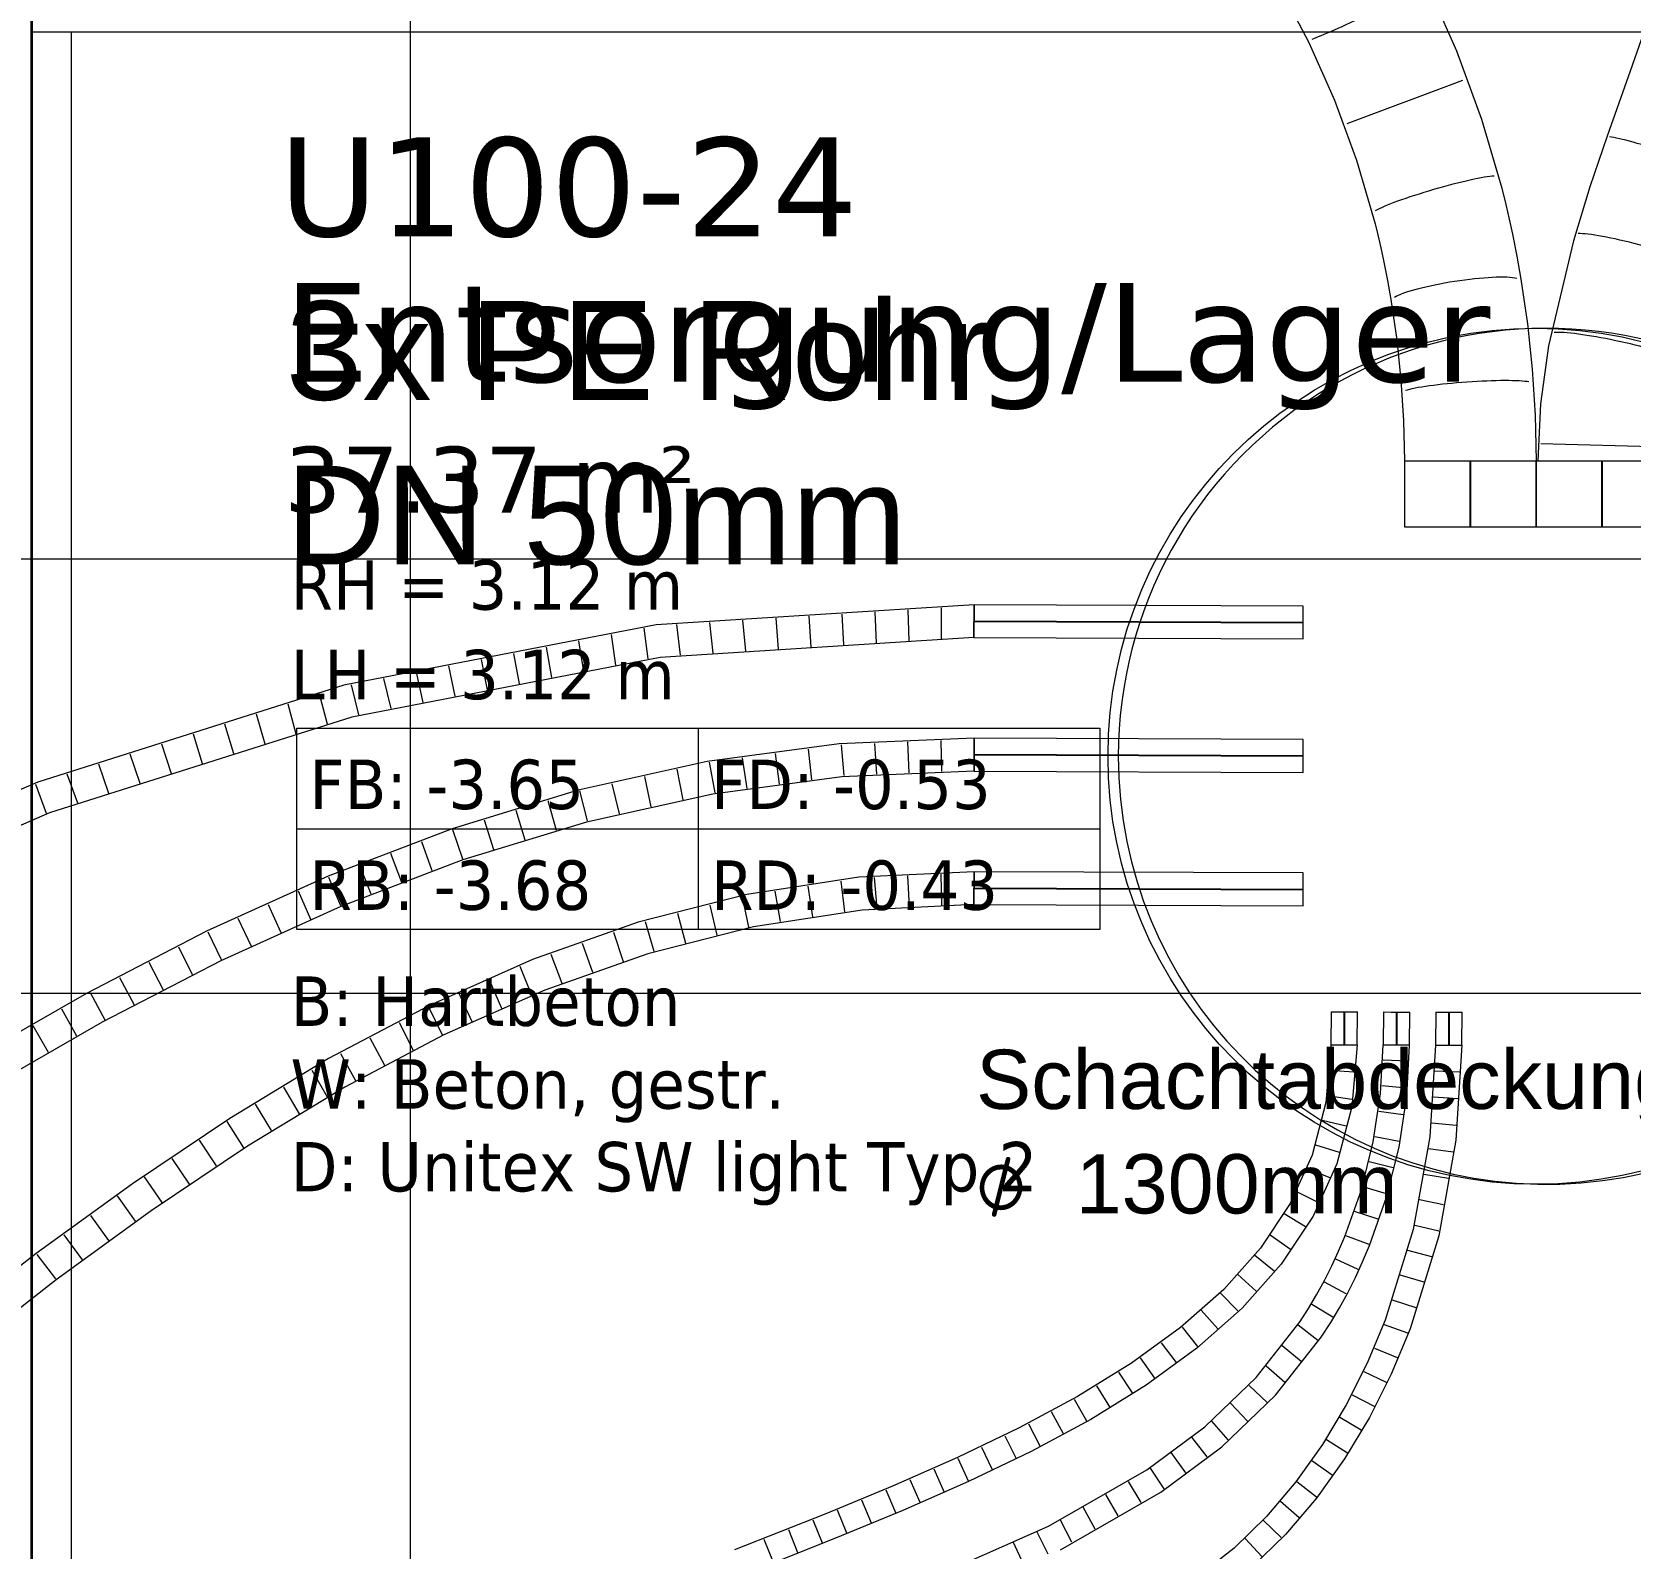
# Model space of a CAD drawing. Extents: x -1907 to 937, y -179 to 966.
# Drawn here: x -510.76 to -462.22, y 264.7 to 310.75 of the extents above; entities that cross this region are included whole.
import ezdxf
from ezdxf.lldxf.tags import DXFTag

# ---------------------------------------------------------------- set-up
doc = ezdxf.new("R2010")
doc.units = 0
doc.layers.get('0').update_dxf_attribs({"lineweight": 13})
for name, color, linetype, lineweight in [('A-AREA-____-IDEN', 7, 'Continuous', 5), ('A-DETL-____-HDLN', 7, '_Verdeckte Linien_', 9), ('A-FLOR-____-OTLN', 7, 'Continuous', 9), ('A-FLOR-____-OVHD', 7, 'Strichpunkt - Fein', 9), ('A-GENM-____-OTLN', 7, 'Continuous', 9), ('A-WALL-____-MCUT', 7, 'Continuous', 35), ('S-GRID-____-OTLN', 7, 'Continuous', 5), ('Text', 7, 'Continuous', 5)]:
    doc.layers.add(name, color=color, linetype=linetype, lineweight=lineweight)
doc.layers.add('EL01_WAN_Röhre Boden', color=7, linetype='Continuous', lineweight=13, true_color=0xff6666)
doc.layers.add('EL01_WAN_Röhre Boden Typ', color=1, linetype='Continuous', lineweight=13, true_color=0xff0000)
doc.styles.get("Standard").update_dxf_attribs({"font": 'arial.ttf'})
tags = doc.linetypes.add('_Rasterlinie_', pattern=[0.375, 0.2, -0.05, 0.075, -0.05]).pattern_tags.tags
tags[10:11] = [DXFTag(74, 4), DXFTag(75, 0), DXFTag(340, '0'), DXFTag(46, 1.0), DXFTag(50, 0.0), DXFTag(44, 0.0), DXFTag(45, 0.0)]
tags[8:9] = [DXFTag(74, 4), DXFTag(75, 0), DXFTag(340, '0'), DXFTag(46, 1.0), DXFTag(50, 0.0), DXFTag(44, 0.0), DXFTag(45, 0.0)]
tags[6:7] = [DXFTag(74, 4), DXFTag(75, 0), DXFTag(340, '0'), DXFTag(46, 1.0), DXFTag(50, 0.0), DXFTag(44, 0.0), DXFTag(45, 0.0)]
tags[4:5] = [DXFTag(74, 4), DXFTag(75, 0), DXFTag(340, '0'), DXFTag(46, 1.0), DXFTag(50, 0.0), DXFTag(44, 0.0), DXFTag(45, 0.0)]
tags = doc.linetypes.add('_Verdeckte Linien_', pattern=[0.15, 0.1, -0.05]).pattern_tags.tags
tags[6:7] = [DXFTag(74, 4), DXFTag(75, 0), DXFTag(340, '0'), DXFTag(46, 1.0), DXFTag(50, 0.0), DXFTag(44, 0.0), DXFTag(45, 0.0)]
tags[4:5] = [DXFTag(74, 4), DXFTag(75, 0), DXFTag(340, '0'), DXFTag(46, 1.0), DXFTag(50, 0.0), DXFTag(44, 0.0), DXFTag(45, 0.0)]
tags = doc.linetypes.add('ACAD_ISO03W100', pattern=[30, 12, -18]).pattern_tags.tags
tags[6:7] = [DXFTag(74, 4), DXFTag(75, 0), DXFTag(340, '0'), DXFTag(46, 0.0), DXFTag(50, 0.0), DXFTag(44, 0.0), DXFTag(45, 0.0)]
tags[4:5] = [DXFTag(74, 4), DXFTag(75, 0), DXFTag(340, '0'), DXFTag(46, 0.0), DXFTag(50, 0.0), DXFTag(44, 0.0), DXFTag(45, 0.0)]
tags = doc.linetypes.add('Strichpunkt - Fein', pattern=[0.2, 0.1, -0.05, 0, -0.05]).pattern_tags.tags
tags[10:11] = [DXFTag(74, 4), DXFTag(75, 0), DXFTag(340, '0'), DXFTag(46, 1.0), DXFTag(50, 0.0), DXFTag(44, 0.0), DXFTag(45, 0.0)]
tags[8:9] = [DXFTag(74, 4), DXFTag(75, 0), DXFTag(340, '0'), DXFTag(46, 1.0), DXFTag(50, 0.0), DXFTag(44, 0.0), DXFTag(45, 0.0)]
tags[6:7] = [DXFTag(74, 4), DXFTag(75, 0), DXFTag(340, '0'), DXFTag(46, 1.0), DXFTag(50, 0.0), DXFTag(44, 0.0), DXFTag(45, 0.0)]
tags[4:5] = [DXFTag(74, 4), DXFTag(75, 0), DXFTag(340, '0'), DXFTag(46, 1.0), DXFTag(50, 0.0), DXFTag(44, 0.0), DXFTag(45, 0.0)]
tags = doc.linetypes.add('STRICHPUNKT2', pattern=[12.7, 6.35, -3.175, 0, -3.175]).pattern_tags.tags
tags[10:11] = [DXFTag(74, 4), DXFTag(75, 0), DXFTag(340, '0'), DXFTag(46, 0.0), DXFTag(50, 0.0), DXFTag(44, 0.0), DXFTag(45, 0.0)]
tags[8:9] = [DXFTag(74, 4), DXFTag(75, 0), DXFTag(340, '0'), DXFTag(46, 0.0), DXFTag(50, 0.0), DXFTag(44, 0.0), DXFTag(45, 0.0)]
tags[6:7] = [DXFTag(74, 4), DXFTag(75, 0), DXFTag(340, '0'), DXFTag(46, 0.0), DXFTag(50, 0.0), DXFTag(44, 0.0), DXFTag(45, 0.0)]
tags[4:5] = [DXFTag(74, 4), DXFTag(75, 0), DXFTag(340, '0'), DXFTag(46, 0.0), DXFTag(50, 0.0), DXFTag(44, 0.0), DXFTag(45, 0.0)]

# ---------------------------------------------------------------- blocks, each defined once
blk = doc.blocks.new('Referenz-A0UJ2810XE', base_point=(-1920.131, -159.413))
at = {"layer": 'A-AREA-____-IDEN', "color": 0, "linetype": 'Continuous', "ltscale": 0.13}
for p, q in [((-502.72, 289.606), (-478.32, 289.606)), ((-502.72, 283.483), (-502.72, 289.606)), ((-490.52, 289.606), (-490.52, 283.483)), ((-478.32, 289.606), (-478.32, 283.483)), ((-502.72, 286.544), (-478.32, 286.544)), ((-478.32, 283.483), (-502.72, 283.483))]:
    blk.add_line(p, q, dxfattribs=at)
at = {"layer": 'A-DETL-____-HDLN', "color": 0, "linetype": '_Verdeckte Linien_', "ltscale": 0.13}
blk.add_line((-537.761, 294.75), (-312.661, 294.75), dxfattribs=at)
at = {"layer": 'A-FLOR-____-OTLN', "color": 0, "linetype": 'Continuous', "ltscale": 0.13}
for major_axis, end_param in [((5.51, 11.774), 2.008507), ((-13, 0), 3.103011)]:
    blk.add_ellipse((-464.761, 288.75), major_axis=major_axis, ratio=1, start_param=0, end_param=end_param, dxfattribs=at)
at = {"layer": 'A-FLOR-____-OVHD', "color": 0, "linetype": 'Strichpunkt - Fein', "ltscale": 0.13}
blk.add_line((-509.561, 225.85), (-509.561, 310.75), dxfattribs=at)
at = {"layer": 'A-GENM-____-OTLN', "color": 0, "linetype": 'Continuous', "ltscale": 0.13}
for major_axis, end_param in [((5.51, 11.774), 2.008507), ((-13, 0), 3.103011)]:
    blk.add_ellipse((-464.761, 288.75), major_axis=major_axis, ratio=1, start_param=0, end_param=end_param, dxfattribs=at)
at = {"layer": 'A-WALL-____-MCUT', "color": 0, "linetype": 'Continuous', "ltscale": 0.35}
blk.add_line((-510.761, 224.65), (-510.761, 314.75), dxfattribs=at)
at = {"layer": 'A-WALL-____-MCUT', "color": 0, "linetype": 'Continuous', "lineweight": 9, "ltscale": 0.13}
blk.add_line((-510.761, 310.75), (-337.661, 310.75), dxfattribs=at)
at = {"layer": 'S-GRID-____-OTLN', "color": 0, "linetype": '_Rasterlinie_', "ltscale": 0.13}
for p, q in [((-499.261, 186.65), (-499.261, 950.472)), ((-944.261, 281.55), (300.929, 281.55))]:
    blk.add_line(p, q, dxfattribs=at)
at = {"layer": 'A-AREA-____-IDEN', "color": 0, "linetype": 'Continuous', "ltscale": 0.13, "attachment_point": 1}
for s, insert, char_height in [('{\\fVerdana;U100-24}', (-503.257, 307.546), 3), ('{\\fVerdana;Entsorgung/Lager}', (-503.114, 303.123), 3), ('{\\fVerdana;37.37 m²}', (-503.105, 298.153), 2), ('{\\W0.9;\\fVerdana;RH = 3.12 m}', (-502.906, 294.704), 1.5), ('{\\W0.9;\\fVerdana;LH = 3.12 m}', (-502.906, 291.983), 1.5), ('{\\W0.9;\\fVerdana;FB: -3.65}', (-502.33, 288.647), 1.5), ('{\\W0.9;\\fVerdana;FD: -0.53}', (-490.13, 288.647), 1.5), ('{\\W0.9;\\fVerdana;RB: -3.68}', (-502.33, 285.585), 1.5), ('{\\W0.9;\\fVerdana;RD: -0.43}', (-490.13, 285.585), 1.5), ('{\\W0.9;\\fVerdana;B: Hartbeton}', (-502.906, 282.061), 1.5), ('{\\W0.9;\\fVerdana;W: Beton, gestr.}', (-502.906, 279.547), 1.5), ('{\\W0.9;\\fVerdana;D: Unitex SW light Typ 2}', (-502.906, 277.034), 1.5)]:
    blk.add_mtext(s, dxfattribs=dict(at, insert=insert, char_height=char_height))
at = {"layer": 'Text', "color": 0, "linetype": 'Continuous', "ltscale": 0.13, "char_height": 1.8, "attachment_point": 1}
for s, insert in [('{\\fArial;Schachtabdeckung}', (-482.082, 279.837)), ('{\\fSegoe UI Symbol;⌀}', (-482.082, 276.662)), ('{\\fArial;1300mm}', (-479.059, 276.662))]:
    blk.add_mtext(s, dxfattribs=dict(at, insert=insert))
blk = doc.blocks.new('Wickelfalzrohr-A0UJ281WXE', base_point=(-482.144, 288.259))
at = {"color": 0, "linetype": 'ByBlock', "lineweight": -2, "ltscale": 0.13}
for p, q in [((-482.143, 288.592), (-482.142, 289.006)), ((-482.142, 289.006), (-482.14, 289.299)), ((-472.141, 289.259), (-482.14, 289.299)), ((-472.143, 288.552), (-472.142, 288.966)), ((-472.142, 288.966), (-472.141, 289.259)), ((-482.144, 288.299), (-482.143, 288.592)), ((-472.145, 288.259), (-472.143, 288.552)), ((-482.144, 288.299), (-472.145, 288.259))]:
    blk.add_line(p, q, dxfattribs=at)
at = {"color": 0, "linetype": 'STRICHPUNKT2', "lineweight": 25, "ltscale": 0.25}
blk.add_line((-482.142, 288.799), (-472.143, 288.759), dxfattribs=at)
blk = doc.blocks.new('Wickelfalzrohr-A0UJ283IXE', base_point=(-469.712, 279.979))
at = {"color": 0, "linetype": 'ByBlock', "lineweight": -2, "ltscale": 0.13}
for p, q in [((-469.708, 280.982), (-469.712, 279.982)), ((-469.708, 280.982), (-469.474, 280.981)), ((-469.474, 280.981), (-469.143, 280.98)), ((-469.143, 280.98), (-468.908, 280.979)), ((-468.912, 279.979), (-468.908, 280.979)), ((-469.712, 279.982), (-469.478, 279.981)), ((-469.478, 279.981), (-469.147, 279.98)), ((-469.147, 279.98), (-468.912, 279.979))]:
    blk.add_line(p, q, dxfattribs=at)
at = {"color": 0, "linetype": 'STRICHPUNKT2', "lineweight": 25, "ltscale": 0.25}
blk.add_line((-469.308, 280.981), (-469.312, 279.981), dxfattribs=at)
blk = doc.blocks.new('Flexrohr-A0UJ283MXE', base_point=(-582.746, 248.43))
at = {"color": 0, "linetype": 'ByBlock', "lineweight": -2, "ltscale": 0.13}
for p, q in [((-482.142, 293.352), (-491.802, 292.742)), ((-483.146, 293.259), (-483.137, 292.319)), ((-482.142, 293.352), (-482.146, 292.353)), ((-491.802, 292.742), (-501.291, 290.908)), ((-491.182, 292.751), (-491.07, 291.818)), ((-490.177, 292.815), (-490.079, 291.88)), ((-489.173, 292.879), (-489.087, 291.943)), ((-488.168, 292.942), (-488.095, 292.005)), ((-487.164, 293.006), (-487.104, 292.068)), ((-486.16, 293.069), (-486.112, 292.131)), ((-485.155, 293.133), (-485.121, 292.193)), ((-484.151, 293.196), (-484.129, 292.256)), ((-494.155, 292.257), (-494.008, 291.329)), ((-493.167, 292.448), (-493.032, 291.518)), ((-492.179, 292.638), (-492.056, 291.706)), ((-482.146, 292.353), (-491.675, 291.75)), ((-496.13, 291.876), (-495.96, 290.951)), ((-495.143, 292.066), (-494.984, 291.14)), ((-491.675, 291.75), (-501.045, 289.939)), ((-499.093, 291.303), (-498.888, 290.385)), ((-498.106, 291.494), (-497.912, 290.574)), ((-497.118, 291.685), (-496.936, 290.763)), ((-501.291, 290.908), (-510.583, 287.966)), ((-501.069, 290.92), (-500.84, 290.009)), ((-500.081, 291.112), (-499.864, 290.197)), ((-502.992, 290.338), (-502.742, 289.432)), ((-502.034, 290.642), (-501.794, 289.733)), ((-501.045, 289.939), (-510.232, 287.03)), ((-503.95, 290.035), (-503.69, 289.132)), ((-505.867, 289.428), (-505.587, 288.531)), ((-504.909, 289.732), (-504.639, 288.831)), ((-506.826, 289.125), (-506.535, 288.231)), ((-508.743, 288.518), (-508.432, 287.631)), ((-507.784, 288.821), (-507.484, 287.931)), ((-510.583, 287.966), (-519.652, 284.032)), ((-510.656, 287.902), (-510.325, 287.022)), ((-509.701, 288.214), (-509.38, 287.331)), ((-510.232, 287.03), (-519.213, 283.134))]:
    blk.add_line(p, q, dxfattribs=at)
blk = doc.blocks.new('Flexrohr-A0UJ283WXE', base_point=(-588.316, 238.43))
at = {"color": 0, "linetype": 'ByBlock', "lineweight": -2, "ltscale": 0.13}
for p, q in [((-485.644, 285.073), (-489.042, 284.551)), ((-482.142, 285.244), (-485.644, 285.073)), ((-485.181, 285.066), (-485.1, 284.13)), ((-484.168, 285.116), (-484.115, 284.177)), ((-483.155, 285.165), (-483.13, 284.226)), ((-482.142, 285.244), (-482.146, 284.244)), ((-489.042, 284.551), (-492.342, 283.708)), ((-489.191, 284.482), (-488.999, 283.561)), ((-488.192, 284.651), (-488.028, 283.726)), ((-487.19, 284.806), (-487.053, 283.876)), ((-486.188, 284.959), (-486.079, 284.026)), ((-490.173, 284.231), (-489.956, 283.317)), ((-485.544, 284.078), (-488.842, 283.571)), ((-482.146, 284.244), (-485.544, 284.078)), ((-492.342, 283.708), (-495.553, 282.575)), ((-492.136, 283.729), (-491.868, 282.828)), ((-488.842, 283.571), (-492.051, 282.751)), ((-491.155, 283.98), (-490.912, 283.072)), ((-494.05, 283.074), (-493.737, 282.188)), ((-493.096, 283.41), (-492.805, 282.516)), ((-495.553, 282.575), (-498.685, 281.184)), ((-492.051, 282.751), (-495.183, 281.646)), ((-495.004, 282.737), (-494.669, 281.859)), ((-495.945, 282.369), (-495.589, 281.498)), ((-495.183, 281.646), (-498.248, 280.285)), ((-496.868, 281.959), (-496.493, 281.097)), ((-498.685, 281.184), (-501.749, 279.565)), ((-498.713, 281.136), (-498.301, 280.291)), ((-497.791, 281.549), (-497.398, 280.695)), ((-499.605, 280.665), (-499.178, 279.827)), ((-498.248, 280.285), (-501.256, 278.695)), ((-500.497, 280.193), (-500.054, 279.364)), ((-501.388, 279.722), (-500.931, 278.901)), ((-501.749, 279.565), (-504.753, 277.749)), ((-502.262, 279.22), (-501.791, 278.407)), ((-501.256, 278.695), (-504.215, 276.906)), ((-503.124, 278.699), (-502.641, 277.893)), ((-503.985, 278.178), (-503.491, 277.379)), ((-504.753, 277.749), (-507.709, 275.766)), ((-504.844, 277.652), (-504.337, 276.86)), ((-504.215, 276.906), (-507.136, 274.947)), ((-505.679, 277.092), (-505.163, 276.306)), ((-506.514, 276.532), (-505.989, 275.752)), ((-507.709, 275.766), (-510.629, 273.644)), ((-507.349, 275.972), (-506.814, 275.198)), ((-508.171, 275.393), (-507.628, 274.626)), ((-507.136, 274.947), (-510.025, 272.847)), ((-508.984, 274.802), (-508.433, 274.041)), ((-509.797, 274.212), (-509.238, 273.456)), ((-510.629, 273.644), (-514.954, 270.274)), ((-510.61, 273.621), (-510.042, 272.872)), ((-510.025, 272.847), (-514.33, 269.492))]:
    blk.add_line(p, q, dxfattribs=at)
blk = doc.blocks.new('Wickelfalzrohr-A0UJ283YXE', base_point=(-482.146, 292.312))
at = {"color": 0, "linetype": 'ByBlock', "lineweight": -2, "ltscale": 0.13}
for p, q in [((-482.143, 293.06), (-482.142, 293.352)), ((-472.142, 293.312), (-482.142, 293.352)), ((-472.143, 293.019), (-472.142, 293.312)), ((-482.145, 292.645), (-482.143, 293.06)), ((-472.145, 292.605), (-472.143, 293.019)), ((-482.146, 292.353), (-482.145, 292.645)), ((-482.146, 292.353), (-472.146, 292.312)), ((-472.146, 292.312), (-472.145, 292.605))]:
    blk.add_line(p, q, dxfattribs=at)
at = {"color": 0, "linetype": 'STRICHPUNKT2', "lineweight": 25, "ltscale": 0.25}
blk.add_line((-482.144, 292.853), (-472.144, 292.812), dxfattribs=at)
blk = doc.blocks.new('Wickelfalzrohr-A0UJ285EXE', base_point=(-471.302, 279.986))
at = {"color": 0, "linetype": 'ByBlock', "lineweight": -2, "ltscale": 0.13}
for p, q in [((-471.298, 280.989), (-471.302, 279.989)), ((-471.298, 280.989), (-471.064, 280.988)), ((-471.064, 280.988), (-470.733, 280.987)), ((-470.733, 280.987), (-470.498, 280.986)), ((-470.502, 279.986), (-470.498, 280.986)), ((-471.302, 279.989), (-471.068, 279.988)), ((-471.068, 279.988), (-470.737, 279.987)), ((-470.737, 279.987), (-470.502, 279.986))]:
    blk.add_line(p, q, dxfattribs=at)
at = {"color": 0, "linetype": 'STRICHPUNKT2', "lineweight": 25, "ltscale": 0.25}
blk.add_line((-470.898, 280.987), (-470.902, 279.987), dxfattribs=at)
blk = doc.blocks.new('Flexrohr-A0UJ285WXE', base_point=(-507.085, 230.886))
at = {"color": 0, "linetype": 'ByBlock', "lineweight": -2, "ltscale": 0.13}
for p, q in [((-468.122, 279.976), (-468.297, 277.186)), ((-468.122, 279.976), (-467.322, 279.973)), ((-467.322, 279.973), (-467.503, 277.09)), ((-468.148, 279.19), (-467.396, 279.162)), ((-468.197, 278.404), (-467.447, 278.351)), ((-468.246, 277.618), (-467.498, 277.54)), ((-468.297, 277.186), (-468.804, 274.377)), ((-468.336, 276.837), (-467.591, 276.735)), ((-467.503, 277.09), (-468.027, 274.187)), ((-468.476, 276.061), (-467.735, 275.935)), ((-468.616, 275.286), (-467.879, 275.136)), ((-468.804, 274.377), (-469.653, 271.623)), ((-468.755, 274.511), (-468.024, 274.337)), ((-468.027, 274.187), (-468.896, 271.363)), ((-468.972, 273.752), (-468.245, 273.559)), ((-469.205, 272.996), (-468.483, 272.785)), ((-469.438, 272.241), (-468.722, 272.011)), ((-469.653, 271.623), (-470.199, 270.318)), ((-469.682, 271.492), (-468.973, 271.241)), ((-468.896, 271.363), (-469.472, 269.984)), ((-469.983, 270.773), (-469.289, 270.483)), ((-470.199, 270.318), (-470.835, 269.051)), ((-470.302, 270.06), (-469.623, 269.736)), ((-469.472, 269.984), (-470.134, 268.666)), ((-470.835, 269.051), (-471.558, 267.845)), ((-470.654, 269.358), (-469.989, 269.008)), ((-471.034, 268.673), (-470.384, 268.295)), ((-470.134, 268.666), (-470.889, 267.407)), ((-471.437, 268), (-470.803, 267.595)), ((-471.558, 267.845), (-472.367, 266.71)), ((-471.879, 267.354), (-471.264, 266.921)), ((-470.889, 267.407), (-471.736, 266.218)), ((-472.367, 266.71), (-473.263, 265.658)), ((-472.333, 266.717), (-471.739, 266.256)), ((-472.838, 266.121), (-472.268, 265.631)), ((-471.736, 266.218), (-472.679, 265.112)), ((-473.263, 265.658), (-474.243, 264.701)), ((-472.679, 265.112), (-473.721, 264.095)), ((-473.354, 265.537), (-472.81, 265.017)), ((-474.243, 264.701), (-475.681, 263.578)), ((-473.91, 264.994), (-473.4, 264.442))]:
    blk.add_line(p, q, dxfattribs=at)
blk = doc.blocks.new('Wickelfalzrohr-A0UJ286IXE', base_point=(-468.122, 279.973))
at = {"color": 0, "linetype": 'ByBlock', "lineweight": -2, "ltscale": 0.13}
for p, q in [((-468.118, 280.976), (-468.122, 279.976)), ((-468.118, 280.976), (-467.884, 280.975)), ((-467.884, 280.975), (-467.552, 280.974)), ((-467.552, 280.974), (-467.318, 280.973)), ((-467.322, 279.973), (-467.318, 280.973)), ((-468.122, 279.976), (-467.888, 279.975)), ((-467.888, 279.975), (-467.556, 279.974)), ((-467.556, 279.974), (-467.322, 279.973))]:
    blk.add_line(p, q, dxfattribs=at)
at = {"color": 0, "linetype": 'STRICHPUNKT2', "lineweight": 25, "ltscale": 0.25}
blk.add_line((-467.718, 280.974), (-467.722, 279.974), dxfattribs=at)
blk = doc.blocks.new('Wickelfalzrohr-A0UJ287KXE', base_point=(-482.146, 284.204))
at = {"color": 0, "linetype": 'ByBlock', "lineweight": -2, "ltscale": 0.13}
for p, q in [((-482.143, 284.952), (-482.142, 285.244)), ((-472.142, 285.204), (-482.142, 285.244)), ((-472.143, 284.911), (-472.142, 285.204)), ((-482.146, 284.244), (-482.145, 284.537)), ((-482.145, 284.537), (-482.143, 284.952)), ((-472.146, 284.204), (-472.145, 284.497)), ((-472.145, 284.497), (-472.143, 284.911)), ((-482.146, 284.244), (-472.146, 284.204))]:
    blk.add_line(p, q, dxfattribs=at)
at = {"color": 0, "linetype": 'STRICHPUNKT2', "lineweight": 25, "ltscale": 0.25}
blk.add_line((-482.144, 284.744), (-472.144, 284.704), dxfattribs=at)
blk = doc.blocks.new('Flexrohr-A0UJ289QXE', base_point=(-508.8, 230.892))
at = {"color": 0, "linetype": 'ByBlock', "lineweight": -2, "ltscale": 0.13}
for p, q in [((-469.792, 278.511), (-469.712, 279.982)), ((-468.912, 279.979), (-469.712, 279.982)), ((-468.996, 278.429), (-468.912, 279.979)), ((-468.962, 279.489), (-469.714, 279.515)), ((-469.007, 278.671), (-469.756, 278.736)), ((-470.015, 277.038), (-469.792, 278.511)), ((-469.231, 276.881), (-468.996, 278.429)), ((-469.106, 277.858), (-469.851, 277.962)), ((-470.378, 275.585), (-470.015, 277.038)), ((-469.229, 277.049), (-469.968, 277.189)), ((-469.612, 275.355), (-469.231, 276.881)), ((-469.412, 276.252), (-470.143, 276.428)), ((-470.879, 274.163), (-470.378, 275.585)), ((-469.611, 275.458), (-470.332, 275.67)), ((-470.129, 273.885), (-469.612, 275.355)), ((-469.872, 274.688), (-470.585, 274.925)), ((-471.069, 273.717), (-470.879, 274.163)), ((-470.141, 273.922), (-470.847, 274.182)), ((-470.338, 273.392), (-470.129, 273.885)), ((-471.278, 273.268), (-471.069, 273.717)), ((-470.472, 273.16), (-471.154, 273.477)), ((-470.558, 272.919), (-470.338, 273.392)), ((-471.736, 272.396), (-471.5, 272.827)), ((-471.5, 272.827), (-471.278, 273.268)), ((-470.792, 272.455), (-470.558, 272.919)), ((-471.986, 271.975), (-471.736, 272.396)), ((-470.836, 272.426), (-471.5, 272.778)), ((-471.041, 272), (-470.792, 272.455)), ((-472.235, 271.584), (-471.986, 271.975)), ((-471.24, 271.712), (-471.884, 272.1)), ((-471.305, 271.555), (-471.041, 272)), ((-473.574, 269.876), (-472.235, 271.584)), ((-471.701, 271.008), (-472.298, 271.465)), ((-471.597, 271.102), (-471.305, 271.555)), ((-472.981, 269.339), (-471.597, 271.102)), ((-472.202, 270.369), (-472.784, 270.845)), ((-472.704, 269.73), (-473.27, 270.225)), ((-475.134, 268.385), (-473.574, 269.876)), ((-473.242, 269.122), (-473.789, 269.638)), ((-474.618, 267.774), (-472.981, 269.339)), ((-473.833, 268.556), (-474.355, 269.098)), ((-474.425, 267.991), (-474.92, 268.557)), ((-476.894, 267.072), (-475.134, 268.385)), ((-475.058, 267.475), (-475.525, 268.064)), ((-476.464, 266.398), (-474.618, 267.774)), ((-475.713, 266.986), (-476.152, 267.597)), ((-479.88, 265.363), (-476.894, 267.072)), ((-476.369, 266.498), (-476.779, 267.129)), ((-477.064, 266.082), (-477.455, 266.724)), ((-479.52, 264.648), (-476.464, 266.398)), ((-477.765, 265.68), (-478.142, 266.331)), ((-478.467, 265.278), (-478.829, 265.937)), ((-483.153, 263.917), (-479.88, 265.363)), ((-479.889, 264.511), (-480.221, 265.186)), ((-479.169, 264.876), (-479.516, 265.544)), ((-480.627, 264.185), (-480.947, 264.866))]:
    blk.add_line(p, q, dxfattribs=at)
blk = doc.blocks.new('Flexrohr-A0UJ289WXE', base_point=(-510.335, 230.898))
at = {"color": 0, "linetype": 'ByBlock', "lineweight": -2, "ltscale": 0.13}
for p, q in [((-471.302, 279.989), (-471.453, 278.238)), ((-471.302, 279.989), (-470.502, 279.986)), ((-470.502, 279.986), (-470.664, 278.104)), ((-471.346, 279.219), (-470.596, 279.161)), ((-471.453, 278.238), (-471.873, 276.637)), ((-471.411, 278.449), (-470.667, 278.337)), ((-471.571, 277.697), (-470.838, 277.528)), ((-470.664, 278.104), (-471.119, 276.369)), ((-471.766, 276.952), (-471.049, 276.726)), ((-471.873, 276.637), (-472.543, 275.167)), ((-472.032, 276.233), (-471.335, 275.95)), ((-471.119, 276.369), (-471.844, 274.778)), ((-472.351, 275.532), (-471.679, 275.195)), ((-472.543, 275.167), (-473.444, 273.812)), ((-471.844, 274.778), (-472.811, 273.323)), ((-472.721, 274.857), (-472.076, 274.47)), ((-473.444, 273.812), (-474.56, 272.558)), ((-473.149, 274.214), (-472.534, 273.782)), ((-472.811, 273.323), (-473.996, 271.991)), ((-473.609, 273.592), (-473.023, 273.12)), ((-474.126, 273.011), (-473.57, 272.505)), ((-474.56, 272.558), (-475.872, 271.394)), ((-474.655, 272.442), (-474.129, 271.904)), ((-473.996, 271.991), (-475.371, 270.771)), ((-475.241, 271.923), (-474.741, 271.361)), ((-475.872, 271.394), (-477.358, 270.312)), ((-475.825, 271.404), (-475.353, 270.819)), ((-476.458, 270.938), (-476.008, 270.336)), ((-477.093, 270.475), (-476.666, 269.856)), ((-475.371, 270.771), (-476.913, 269.647)), ((-477.358, 270.312), (-478.998, 269.299)), ((-477.751, 270.041), (-477.343, 269.41)), ((-476.913, 269.647), (-478.599, 268.606)), ((-478.423, 269.626), (-478.032, 268.984)), ((-478.998, 269.299), (-480.769, 268.347)), ((-479.099, 269.218), (-478.726, 268.565)), ((-480.494, 268.468), (-480.149, 267.8)), ((-478.599, 268.606), (-480.407, 267.634)), ((-479.797, 268.843), (-479.437, 268.183)), ((-480.769, 268.347), (-482.65, 267.445)), ((-481.204, 268.112), (-480.869, 267.439)), ((-480.407, 267.634), (-482.316, 266.718)), ((-481.92, 267.768), (-481.595, 267.09)), ((-482.65, 267.445), (-484.616, 266.58)), ((-483.364, 267.104), (-483.058, 266.418)), ((-482.636, 267.425), (-482.322, 266.741)), ((-484.616, 266.58), (-486.646, 265.742)), ((-482.316, 266.718), (-484.303, 265.844)), ((-484.093, 266.784), (-483.793, 266.094)), ((-485.561, 266.164), (-485.273, 265.469)), ((-484.824, 266.468), (-484.531, 265.775)), ((-486.646, 265.742), (-489.415, 264.645)), ((-487.039, 265.561), (-486.758, 264.863)), ((-484.303, 265.844), (-486.347, 265)), ((-486.298, 265.859), (-486.015, 265.163)), ((-487.782, 265.266), (-487.503, 264.568)), ((-486.347, 265), (-489.121, 263.901)), ((-488.525, 264.972), (-488.247, 264.273))]:
    blk.add_line(p, q, dxfattribs=at)
blk = doc.blocks.new('Flexrohr-A0UJ28A2XE', base_point=(-585.546, 243.43))
at = {"color": 0, "linetype": 'ByBlock', "lineweight": -2, "ltscale": 0.13}
for p, q in [((-486.244, 289.125), (-490.25, 288.588)), ((-487.181, 288.969), (-487.08, 288.035)), ((-482.14, 289.299), (-486.244, 289.125)), ((-486.179, 289.097), (-486.098, 288.161)), ((-485.17, 289.141), (-485.11, 288.203)), ((-484.16, 289.184), (-484.121, 288.245)), ((-483.15, 289.227), (-483.133, 288.287)), ((-482.14, 289.299), (-482.144, 288.299)), ((-490.25, 288.588), (-494.166, 287.719)), ((-490.185, 288.566), (-490.022, 287.64)), ((-489.184, 288.701), (-489.041, 287.772)), ((-488.183, 288.835), (-488.061, 287.903)), ((-493.143, 287.916), (-492.924, 287.002)), ((-492.158, 288.134), (-491.957, 287.216)), ((-491.172, 288.353), (-490.99, 287.431)), ((-486.157, 288.128), (-490.075, 287.603)), ((-482.144, 288.299), (-486.157, 288.128)), ((-494.166, 287.719), (-498.001, 286.55)), ((-495.095, 287.405), (-494.839, 286.5)), ((-494.129, 287.697), (-493.891, 286.788)), ((-490.075, 287.603), (-493.912, 286.752)), ((-496.06, 287.111), (-495.787, 286.211)), ((-498.001, 286.55), (-501.762, 285.111)), ((-497.989, 286.522), (-497.684, 285.633)), ((-493.912, 286.752), (-497.676, 285.604)), ((-497.024, 286.817), (-496.736, 285.922)), ((-498.93, 286.163), (-498.611, 285.279)), ((-497.676, 285.604), (-501.377, 284.189)), ((-499.872, 285.803), (-499.538, 284.924)), ((-501.762, 285.111), (-505.46, 283.434)), ((-501.754, 285.082), (-501.391, 284.215)), ((-500.813, 285.443), (-500.464, 284.57)), ((-502.67, 284.667), (-502.296, 283.804)), ((-501.377, 284.189), (-505.024, 282.534)), ((-503.587, 284.251), (-503.201, 283.394)), ((-504.504, 283.835), (-504.105, 282.983)), ((-505.46, 283.434), (-509.104, 281.547)), ((-505.42, 283.419), (-505.01, 282.573)), ((-506.314, 282.958), (-505.894, 282.117)), ((-505.024, 282.534), (-508.625, 280.669)), ((-507.207, 282.496), (-506.777, 281.66)), ((-508.993, 281.571), (-508.544, 280.746)), ((-508.1, 282.034), (-507.66, 281.203)), ((-509.104, 281.547), (-512.703, 279.483)), ((-508.625, 280.669), (-512.19, 278.625)), ((-509.866, 281.076), (-509.409, 280.254)), ((-510.738, 280.576), (-510.273, 279.759))]:
    blk.add_line(p, q, dxfattribs=at)
blk = doc.blocks.new('Wickelfalzrohr-A0UJ28AMXE', base_point=(-465.072, 295.72))
at = {"color": 0, "linetype": 'ByBlock', "lineweight": -2, "ltscale": 0.13}
for p, q in [((-465.072, 297.72), (-465.072, 295.72)), ((-465.072, 297.72), (-463.9, 297.72)), ((-463.9, 297.72), (-462.244, 297.72)), ((-462.244, 297.72), (-461.072, 297.72)), ((-461.072, 295.72), (-461.072, 297.72)), ((-465.072, 295.72), (-463.9, 295.72)), ((-463.9, 295.72), (-462.244, 295.72)), ((-462.244, 295.72), (-461.072, 295.72))]:
    blk.add_line(p, q, dxfattribs=at)
at = {"color": 0, "linetype": 'STRICHPUNKT2', "lineweight": 25, "ltscale": 0.25}
blk.add_line((-463.072, 297.72), (-463.072, 295.72), dxfattribs=at)
blk = doc.blocks.new('Bauteilbeschriftung-A0UJ28BCXE', base_point=(-503.051, 294.576))
at = {"color": 0, "lineweight": -2, "char_height": 3, "attachment_point": 1}
for s, insert in [('{\\fArial;3x PE Rohr}', (-503.051, 302.576)), ('{\\fArial;DN 50mm}', (-503.051, 297.576))]:
    blk.add_mtext(s, dxfattribs=dict(at, insert=insert))
blk = doc.blocks.new('Flexrohr-A0UJ28BMXE', base_point=(-465.072, 297.72))
at = {"color": 0, "linetype": 'ByBlock', "lineweight": -2, "ltscale": 0.13}
for p, q in [((-460.73, 325.214), (-456.73, 325.214)), ((-460.73, 325.214), (-460.723, 324.539)), ((-456.73, 325.214), (-456.724, 324.618)), ((-460.723, 324.539), (-460.704, 323.889)), ((-456.724, 324.618), (-456.707, 324.038)), ((-460.704, 323.889), (-460.675, 323.263)), ((-456.707, 324.038), (-456.681, 323.469)), ((-456.681, 323.469), (-456.646, 322.909)), ((-460.675, 323.263), (-460.639, 322.66)), ((-456.646, 322.909), (-456.607, 322.357)), ((-460.639, 322.66), (-460.597, 322.08)), ((-456.607, 322.357), (-456.563, 321.811)), ((-460.597, 322.08), (-460.552, 321.519)), ((-460.552, 321.519), (-460.506, 320.974)), ((-456.563, 321.811), (-456.517, 321.27)), ((-460.506, 320.974), (-460.46, 320.444)), ((-456.517, 321.27), (-456.471, 320.734)), ((-460.46, 320.444), (-460.418, 319.929)), ((-456.471, 320.734), (-456.427, 320.197)), ((-460.418, 319.929), (-460.364, 319.169)), ((-456.427, 320.197), (-456.371, 319.401)), ((-460.364, 319.169), (-460.328, 318.448)), ((-456.371, 319.401), (-456.331, 318.579)), ((-456.331, 318.579), (-456.336, 316.954)), ((-460.328, 318.448), (-460.33, 316.981)), ((-460.33, 316.981), (-460.473, 315.501)), ((-456.336, 316.954), (-456.499, 315.254)), ((-460.473, 315.501), (-460.603, 314.782)), ((-456.499, 315.254), (-456.681, 314.245)), ((-460.603, 314.782), (-460.784, 313.994)), ((-456.681, 314.245), (-456.91, 313.259)), ((-460.784, 313.994), (-461.007, 313.174)), ((-461.007, 313.174), (-461.267, 312.319)), ((-456.91, 313.259), (-457.183, 312.262)), ((-461.267, 312.319), (-461.558, 311.431)), ((-457.183, 312.262), (-457.488, 311.259)), ((-461.558, 311.431), (-461.874, 310.512)), ((-457.488, 311.259), (-457.818, 310.255)), ((-461.874, 310.512), (-462.21, 309.562)), ((-461.85, 310.344), (-458.301, 309.101)), ((-457.818, 310.255), (-458.164, 309.249)), ((-462.21, 309.562), (-462.558, 308.586)), ((-458.164, 309.249), (-458.52, 308.245)), ((-462.558, 308.586), (-462.911, 307.582)), ((-458.52, 308.245), (-458.877, 307.242)), ((-462.911, 307.582), (-463.432, 306.041)), ((-458.877, 307.242), (-459.228, 306.245)), ((-463.432, 306.041), (-463.935, 304.407)), ((-459.228, 306.245), (-459.733, 304.753)), ((-463.935, 304.407), (-464.691, 301.22)), ((-459.733, 304.753), (-460.175, 303.325)), ((-460.175, 303.325), (-460.881, 300.351)), ((-464.691, 301.22), (-464.935, 299.454)), ((-460.881, 300.351), (-461.059, 299.041)), ((-464.935, 299.454), (-465.019, 297.72)), ((-461.059, 299.041), (-461.125, 297.72)), ((-464.928, 298.254), (-461.169, 298.144)), ((-465.072, 297.72), (-461.072, 297.72))]:
    blk.add_line(p, q, dxfattribs=at)
for centre, major_axis, ratio in [((-458.611, 322.35), (-1.995, -0.147), 0.464287), ((-458.412, 319.909), (-1.995, -0.144), 0.64454), ((-458.331, 317.649), (-2, 0.044), 0.636543), ((-458.508, 315.257), (-1.981, 0.273), 0.526649), ((-461.075, 306.897), (1.892, -0.65), 0.083744), ((-461.995, 304.06), (1.931, -0.519), 0.11587), ((-462.696, 301.164), (1.957, -0.412), 0.106754)]:
    blk.add_ellipse(centre, major_axis=major_axis, ratio=ratio, start_param=0.348166, end_param=2.793427, dxfattribs=at)
at = {"color": 0, "linetype": 'ByBlock', "lineweight": -2, "ltscale": 0.13, "extrusion": (0, 0, -1)}
blk.add_ellipse((-459.147, 312.546), major_axis=(1.919, -0.564), ratio=0.228107, start_param=0.348166, end_param=2.793427, dxfattribs=at)
blk = doc.blocks.new('Leerdose Hohlraumboden-A0UJ28FWXE', base_point=(-478.072, 275.75))
at = {"color": 0, "linetype": 'ByBlock', "lineweight": -2, "ltscale": 0.13}
blk.add_circle((-465.072, 288.75), 13, dxfattribs=at)
blk = doc.blocks.new('Flexrohr-A0UJ28L2XE', base_point=(-503.731, 297.72))
at = {"color": 0, "linetype": 'ByBlock', "lineweight": -2, "ltscale": 0.13}
for p, q in [((-473.357, 313.06), (-471.97, 310.431)), ((-468.384, 312.2), (-467.489, 310.172)), ((-471.97, 310.431), (-471.198, 308.676)), ((-467.489, 310.172), (-466.727, 308.098)), ((-470.813, 307.973), (-467.29, 309.287)), ((-471.198, 308.676), (-470.527, 306.852)), ((-466.727, 308.098), (-466.114, 306.007)), ((-470.527, 306.852), (-469.962, 304.919)), ((-466.114, 306.007), (-465.989, 305.51)), ((-465.989, 305.51), (-465.886, 305.064)), ((-469.962, 304.919), (-469.88, 304.585)), ((-465.886, 305.064), (-465.787, 304.609)), ((-469.88, 304.585), (-469.789, 304.194)), ((-465.787, 304.609), (-465.653, 303.94)), ((-469.789, 304.194), (-469.705, 303.807)), ((-465.653, 303.94), (-465.529, 303.24)), ((-469.705, 303.807), (-469.585, 303.205)), ((-469.585, 303.205), (-469.481, 302.625)), ((-465.529, 303.24), (-465.332, 301.889)), ((-469.481, 302.625), (-469.301, 301.394)), ((-465.332, 301.889), (-465.188, 300.506)), ((-469.301, 301.394), (-469.174, 300.172)), ((-465.188, 300.506), (-465.101, 299.115)), ((-469.174, 300.172), (-469.098, 298.946)), ((-465.101, 299.115), (-465.072, 297.72)), ((-469.098, 298.946), (-469.072, 297.72)), ((-469.072, 297.72), (-465.072, 297.72))]:
    blk.add_line(p, q, dxfattribs=at)
at = {"color": 0, "linetype": 'ByBlock', "lineweight": -2, "ltscale": 0.13, "extrusion": (0, 0, -1)}
for centre, major_axis, ratio in [((-470.217, 311.391), (1.793, 0.886), 0.053849), ((-467.498, 302.884), (-1.976, -0.307), 0.150275), ((-467.156, 299.932), (-1.995, -0.14), 0.096197)]:
    blk.add_ellipse(centre, major_axis=major_axis, ratio=ratio, start_param=0.348166, end_param=2.793427, dxfattribs=at)
at = {"color": 0, "linetype": 'ByBlock', "lineweight": -2, "ltscale": 0.13}
blk.add_ellipse((-468.132, 305.785), major_axis=(1.92, 0.561), ratio=0.091775, start_param=0.348166, end_param=2.793427, dxfattribs=at)
blk = doc.blocks.new('Wickelfalzrohr-A0UJ28LCXE', base_point=(-469.072, 295.72))
at = {"color": 0, "linetype": 'ByBlock', "lineweight": -2, "ltscale": 0.13}
for p, q in [((-469.072, 297.72), (-469.072, 295.72)), ((-469.072, 297.72), (-467.9, 297.72)), ((-467.9, 297.72), (-466.244, 297.72)), ((-466.244, 297.72), (-465.072, 297.72)), ((-465.072, 295.72), (-465.072, 297.72)), ((-469.072, 295.72), (-467.9, 295.72)), ((-467.9, 295.72), (-466.244, 295.72)), ((-466.244, 295.72), (-465.072, 295.72))]:
    blk.add_line(p, q, dxfattribs=at)
at = {"color": 0, "linetype": 'STRICHPUNKT2', "lineweight": 25, "ltscale": 0.25}
blk.add_line((-467.072, 297.72), (-467.072, 295.72), dxfattribs=at)

msp = doc.modelspace()

# ---------------------------------------------------------------- block references
at = {"color": 9, "lineweight": 25, "ltscale": 0.25, "true_color": 0xc0c0c0}
msp.add_blockref('Referenz-A0UJ2810XE', (-1920.131, -159.413), dxfattribs=at)
at = {"layer": 'EL01_WAN_Röhre Boden', "color": 1, "linetype": 'ACAD_ISO03W100', "ltscale": 1.3, "true_color": 0xff0000}
for name, p in [('Flexrohr-A0UJ28L2XE', (-503.731, 297.72)), ('Flexrohr-A0UJ28BMXE', (-465.072, 297.72)), ('Leerdose Hohlraumboden-A0UJ28FWXE', (-478.072, 275.75)), ('Wickelfalzrohr-A0UJ28LCXE', (-469.072, 295.72)), ('Wickelfalzrohr-A0UJ28AMXE', (-465.072, 295.72)), ('Flexrohr-A0UJ283MXE', (-582.746, 248.43)), ('Wickelfalzrohr-A0UJ283YXE', (-482.146, 292.312)), ('Flexrohr-A0UJ28A2XE', (-585.546, 243.43)), ('Wickelfalzrohr-A0UJ281WXE', (-482.144, 288.259)), ('Flexrohr-A0UJ283WXE', (-588.316, 238.43)), ('Wickelfalzrohr-A0UJ287KXE', (-482.146, 284.204)), ('Wickelfalzrohr-A0UJ285EXE', (-471.302, 279.986)), ('Wickelfalzrohr-A0UJ283IXE', (-469.712, 279.979)), ('Wickelfalzrohr-A0UJ286IXE', (-468.122, 279.973)), ('Flexrohr-A0UJ289WXE', (-510.335, 230.898)), ('Flexrohr-A0UJ289QXE', (-508.8, 230.892)), ('Flexrohr-A0UJ285WXE', (-507.085, 230.886))]:
    msp.add_blockref(name, p, dxfattribs=at)
at = {"layer": 'EL01_WAN_Röhre Boden Typ', "color": 1, "linetype": 'Continuous', "ltscale": 1.3, "true_color": 0xff0000}
msp.add_blockref('Bauteilbeschriftung-A0UJ28BCXE', (-503.051, 294.576), dxfattribs=at)

doc.saveas('drawing.dxf')
